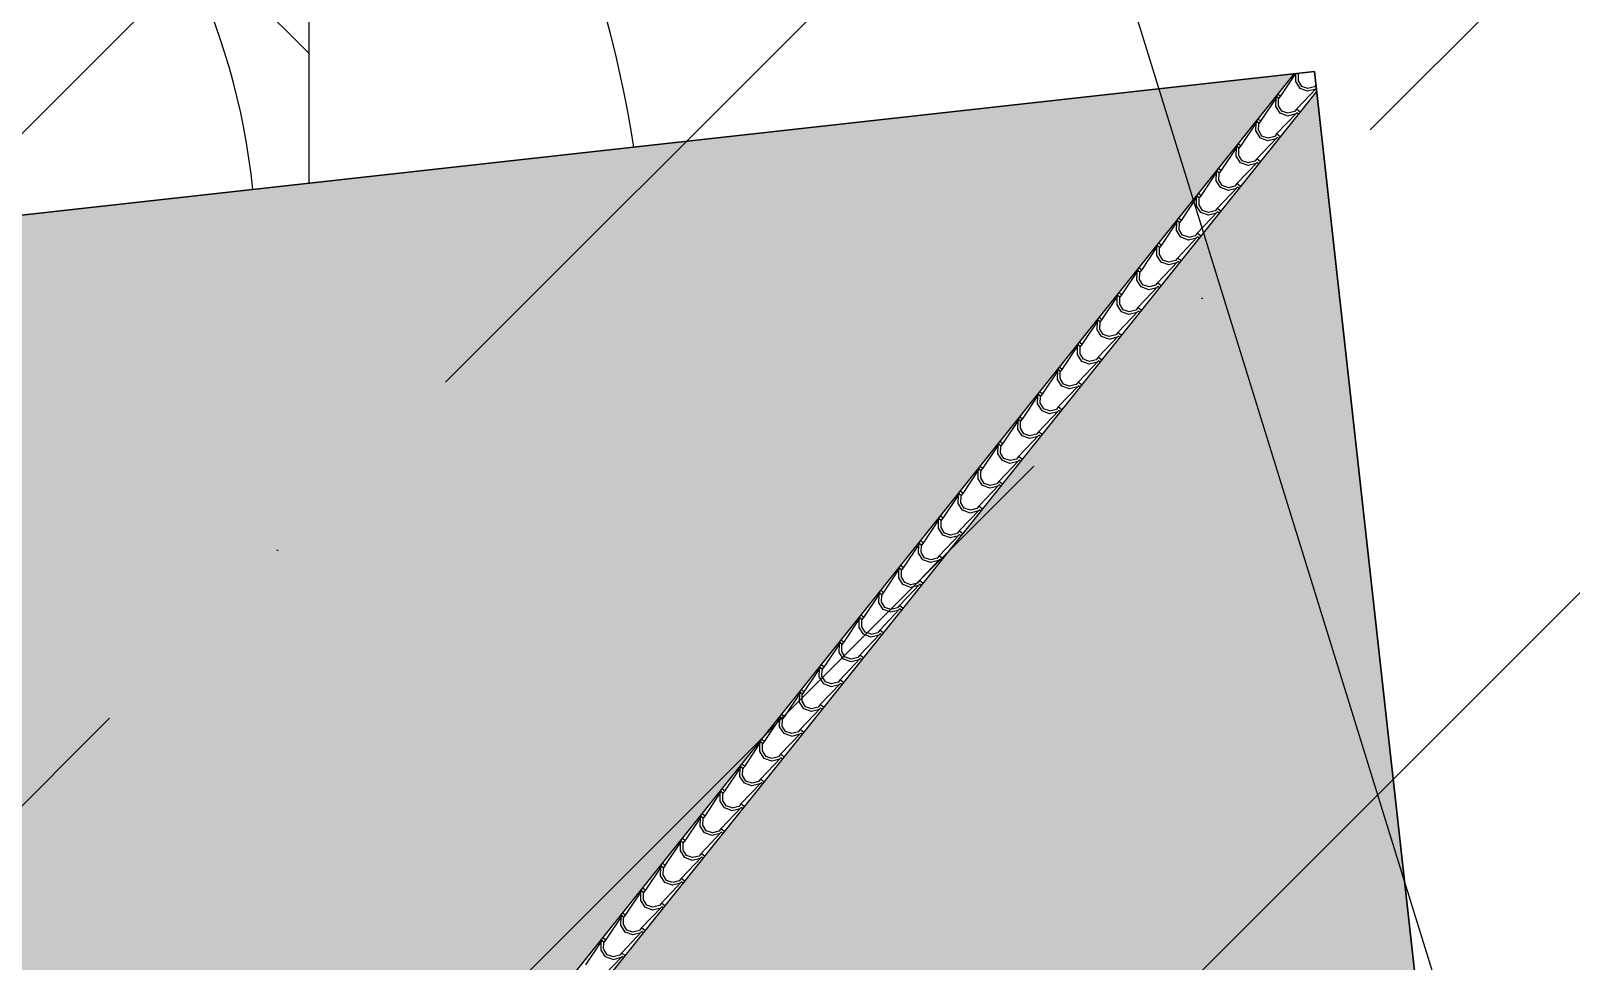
# Model space of a CAD drawing. Header units: millimetres. Extents: x 648844 to 649530, y 1246379 to 1246752.
# Drawn here: x 649303.85 to 649311.95, y 1246505.4 to 1246510.29 of the extents above; entities that cross this region are included whole.
import ezdxf

# ---------------------------------------------------------------- set-up
doc = ezdxf.new("R2010")
doc.units = ezdxf.units.MM
doc.header["$LTSCALE"] = 20
doc.header["$MEASUREMENT"] = 0
doc.linetypes.add('HIDDEN', pattern=[0.375, 0.25, -0.125])
doc.layers.get('0').update_dxf_attribs({"linetype": 'CONTINUOUS'})
for name, color, linetype in [('acera', 8, 'CONTINUOUS'), ('quebrada', 5, 'CONTINUOUS'), ('TECHO', 30, 'CONTINUOUS')]:
    doc.layers.add(name, color=color, linetype=linetype)

# ---------------------------------------------------------------- blocks, each defined once
blk = doc.blocks.new('TEJA45')
at = {"layer": 'TECHO'}
for p, q in [((-4.1333, -0.1266), (-4.2514, -0.0273)), ((-4.3271, -0.103), (-4.2279, -0.2211)), ((-4.2207, -0.1337), (-4.2396, -0.1715)), ((-4.2111, -0.1433), (-4.2253, -0.174)), ((-4.1829, -0.1148), (-4.2207, -0.1337)), ((-4.1804, -0.1291), (-4.2111, -0.1433)), ((-4.1393, -0.1205), (-4.183, -0.1146)), ((-4.145, -0.1337), (-4.1804, -0.129)), ((-4.1333, -0.1455), (-4.1451, -0.1337)), ((-4.1253, -0.1186), (-4.1333, -0.1266)), ((-4.1159, -0.1281), (-4.1333, -0.1455)), ((-4.0151, -0.2447), (-4.1333, -0.1455)), ((-4.2398, -0.1713), (-4.2339, -0.2151)), ((-4.2278, -0.2211), (-4.2314, -0.2247)), ((-4.2278, -0.2211), (-4.2184, -0.2117)), ((-4.2254, -0.1741), (-4.2207, -0.2095)), ((-4.2184, -0.2306), (-4.2219, -0.2341)), ((-4.2207, -0.2093), (-4.2089, -0.2211)), ((-4.2089, -0.2211), (-4.2184, -0.2306)), ((-4.209, -0.2211), (-4.1097, -0.3393)), ((-4.0648, -0.2329), (-4.1026, -0.2518)), ((-4.0211, -0.2387), (-4.0649, -0.2328)), ((-4.0072, -0.2368), (-4.0151, -0.2448)), ((-4.1217, -0.2895), (-4.1157, -0.3332)), ((-4.1026, -0.2518), (-4.1215, -0.2896)), ((-4.1073, -0.2922), (-4.1026, -0.3277)), ((-4.0929, -0.2615), (-4.1071, -0.2922)), ((-4.0622, -0.2473), (-4.093, -0.2615)), ((-4.0268, -0.2519), (-4.0623, -0.2471)), ((-4.0151, -0.2637), (-4.0269, -0.2518)), ((-3.9977, -0.2462), (-4.0151, -0.2637)), ((-3.897, -0.3629), (-4.0151, -0.2637)), ((-4.1097, -0.3393), (-4.1132, -0.3428)), ((-4.1097, -0.3393), (-4.1002, -0.3298)), ((-4.1002, -0.3487), (-4.1038, -0.3523)), ((-4.1026, -0.3275), (-4.0907, -0.3393)), ((-4.0907, -0.3393), (-4.1002, -0.3487)), ((-4.0908, -0.3393), (-3.9915, -0.4574)), ((-3.9844, -0.37), (-4.0033, -0.4078)), ((-3.9748, -0.3796), (-3.9889, -0.4104)), ((-3.9466, -0.3511), (-3.9844, -0.37)), ((-3.9441, -0.3654), (-3.9748, -0.3796)), ((-3.903, -0.3569), (-3.9467, -0.351)), ((-3.9086, -0.37), (-3.9441, -0.3653)), ((-3.897, -0.3818), (-3.9088, -0.37)), ((-3.889, -0.3549), (-3.897, -0.3629)), ((-3.8795, -0.3644), (-3.897, -0.3818)), ((-3.7788, -0.4811), (-3.897, -0.3818)), ((-4.0035, -0.4077), (-3.9976, -0.4514)), ((-3.9915, -0.4574), (-3.9951, -0.461)), ((-3.9915, -0.4574), (-3.982, -0.448)), ((-3.9891, -0.4104), (-3.9844, -0.4458)), ((-3.982, -0.4669), (-3.9856, -0.4705)), ((-3.9844, -0.4456), (-3.9726, -0.4574)), ((-3.9726, -0.4574), (-3.982, -0.4669)), ((-3.9726, -0.4574), (-3.8734, -0.5756)), ((-3.8285, -0.4693), (-3.8663, -0.4882)), ((-3.8259, -0.4836), (-3.8566, -0.4978)), ((-3.7848, -0.475), (-3.8285, -0.4691)), ((-3.7905, -0.4882), (-3.8259, -0.4834)), ((-3.7708, -0.4731), (-3.7788, -0.4811)), ((-3.7614, -0.4825), (-3.7788, -0.5)), ((-3.8853, -0.5258), (-3.8794, -0.5695)), ((-3.8662, -0.4881), (-3.8852, -0.5259)), ((-3.8733, -0.5756), (-3.8639, -0.5661)), ((-3.871, -0.5285), (-3.8662, -0.564)), ((-3.8566, -0.4978), (-3.8708, -0.5285)), ((-3.8662, -0.5638), (-3.8544, -0.5756)), ((-3.7788, -0.5), (-3.7906, -0.4882)), ((-3.6606, -0.5992), (-3.7788, -0.5)), ((-3.8733, -0.5756), (-3.8769, -0.5792)), ((-3.8639, -0.585), (-3.8675, -0.5886)), ((-3.8544, -0.5756), (-3.8639, -0.585)), ((-3.8545, -0.5756), (-3.7552, -0.6938)), ((-3.7672, -0.644), (-3.7613, -0.6877)), ((-3.7481, -0.6063), (-3.767, -0.6441)), ((-3.7528, -0.6467), (-3.7481, -0.6821)), ((-3.7385, -0.6159), (-3.7526, -0.6467)), ((-3.7103, -0.5874), (-3.7481, -0.6063)), ((-3.7078, -0.6018), (-3.7385, -0.6159)), ((-3.6667, -0.5932), (-3.7104, -0.5873)), ((-3.6723, -0.6063), (-3.7078, -0.6016)), ((-3.6607, -0.6181), (-3.6725, -0.6063)), ((-3.6527, -0.5913), (-3.6607, -0.5992)), ((-3.6432, -0.6007), (-3.6607, -0.6181)), ((-3.5425, -0.7174), (-3.6606, -0.6181)), ((-3.7552, -0.6938), (-3.7587, -0.6973)), ((-3.7552, -0.6938), (-3.7457, -0.6843)), ((-3.7457, -0.7032), (-3.7493, -0.7068)), ((-3.7481, -0.6819), (-3.7363, -0.6938)), ((-3.7363, -0.6938), (-3.7457, -0.7032)), ((-3.7363, -0.6938), (-3.6371, -0.8119)), ((-3.6299, -0.7244), (-3.6488, -0.7623)), ((-3.5921, -0.7056), (-3.63, -0.7245)), ((-3.5896, -0.7199), (-3.6203, -0.7341)), ((-3.5485, -0.7113), (-3.5922, -0.7054)), ((-3.5542, -0.7245), (-3.5896, -0.7198)), ((-3.5425, -0.7363), (-3.5543, -0.7245)), ((-3.5345, -0.7094), (-3.5425, -0.7174)), ((-3.5251, -0.7189), (-3.5425, -0.7363)), ((-3.649, -0.7621), (-3.6431, -0.8059)), ((-3.637, -0.8119), (-3.6276, -0.8025)), ((-3.6346, -0.7648), (-3.6299, -0.8003)), ((-3.6203, -0.7341), (-3.6345, -0.7648)), ((-3.6299, -0.8001), (-3.6181, -0.8119)), ((-3.4243, -0.8355), (-3.5425, -0.7363)), ((-3.637, -0.8119), (-3.6406, -0.8155)), ((-3.6276, -0.8214), (-3.6311, -0.8249)), ((-3.6181, -0.8119), (-3.6276, -0.8214)), ((-3.6182, -0.8119), (-3.5189, -0.9301)), ((-3.5309, -0.8803), (-3.525, -0.924)), ((-3.5118, -0.8426), (-3.5307, -0.8804)), ((-3.5165, -0.883), (-3.5118, -0.9184)), ((-3.5021, -0.8523), (-3.5163, -0.883)), ((-3.474, -0.8237), (-3.5118, -0.8426)), ((-3.4714, -0.8381), (-3.5022, -0.8522)), ((-3.4304, -0.8295), (-3.4741, -0.8236)), ((-3.436, -0.8426), (-3.4715, -0.8379)), ((-3.4243, -0.8544), (-3.4362, -0.8426)), ((-3.4164, -0.8276), (-3.4243, -0.8355)), ((-3.4069, -0.837), (-3.4243, -0.8544)), ((-3.3062, -0.9537), (-3.4243, -0.8544)), ((-3.5189, -0.9301), (-3.5224, -0.9336)), ((-3.5189, -0.9301), (-3.5094, -0.9206)), ((-3.5094, -0.9395), (-3.513, -0.9431)), ((-3.5118, -0.9183), (-3.5, -0.9301)), ((-3.5, -0.9301), (-3.5094, -0.9395)), ((-3.5, -0.9301), (-3.4008, -1.0482)), ((-3.3936, -0.9608), (-3.4125, -0.9986)), ((-3.384, -0.9704), (-3.3982, -1.0011)), ((-3.3558, -0.9419), (-3.3936, -0.9608)), ((-3.3533, -0.9562), (-3.384, -0.9704)), ((-3.3122, -0.9477), (-3.3559, -0.9418)), ((-3.3179, -0.9608), (-3.3533, -0.9561)), ((-3.3062, -0.9726), (-3.318, -0.9608)), ((-3.2982, -0.9457), (-3.3062, -0.9537)), ((-3.2888, -0.9552), (-3.3062, -0.9726)), ((-3.4127, -0.9984), (-3.4068, -1.0422)), ((-3.4007, -1.0482), (-3.4043, -1.0518)), ((-3.4007, -1.0482), (-3.3913, -1.0388)), ((-3.3983, -1.0012), (-3.3936, -1.0366)), ((-3.3936, -1.0364), (-3.3818, -1.0482)), ((-3.3818, -1.0482), (-3.3913, -1.0577)), ((-3.3818, -1.0482), (-3.2826, -1.1664)), ((-3.188, -1.0718), (-3.3062, -0.9726)), ((-3.3913, -1.0577), (-3.3948, -1.0612)), ((-3.2945, -1.1166), (-3.2886, -1.1603)), ((-3.2755, -1.0789), (-3.2944, -1.1167)), ((-3.2802, -1.1193), (-3.2754, -1.1548)), ((-3.2658, -1.0886), (-3.28, -1.1193)), ((-3.2377, -1.06), (-3.2755, -1.0789)), ((-3.2351, -1.0744), (-3.2659, -1.0886)), ((-3.194, -1.0658), (-3.2378, -1.0599)), ((-3.1997, -1.079), (-3.2352, -1.0742)), ((-3.188, -1.0908), (-3.1998, -1.0789)), ((-3.1801, -1.0639), (-3.188, -1.0719)), ((-3.1706, -1.0733), (-3.188, -1.0908)), ((-3.0699, -1.19), (-3.188, -1.0908)), ((-3.2826, -1.1664), (-3.2861, -1.1699)), ((-3.2826, -1.1664), (-3.2731, -1.1569)), ((-3.2731, -1.1758), (-3.2767, -1.1794)), ((-3.2755, -1.1546), (-3.2636, -1.1664)), ((-3.2636, -1.1664), (-3.2731, -1.1758)), ((-3.2637, -1.1664), (-3.1644, -1.2845)), ((-3.1573, -1.1971), (-3.1762, -1.2349)), ((-3.1477, -1.2067), (-3.1618, -1.2374)), ((-3.1195, -1.1782), (-3.1573, -1.1971)), ((-3.117, -1.1925), (-3.1477, -1.2067)), ((-3.0759, -1.184), (-3.1196, -1.1781)), ((-3.0816, -1.1971), (-3.117, -1.1924)), ((-3.0699, -1.2089), (-3.0817, -1.1971)), ((-3.0619, -1.182), (-3.0699, -1.19)), ((-3.0524, -1.1915), (-3.0699, -1.2089)), ((-2.9517, -1.3082), (-3.0699, -1.2089)), ((-3.1764, -1.2348), (-3.1705, -1.2785)), ((-3.1644, -1.2845), (-3.168, -1.2881)), ((-3.1644, -1.2845), (-3.1549, -1.2751)), ((-3.162, -1.2375), (-3.1573, -1.2729)), ((-3.1549, -1.294), (-3.1585, -1.2976)), ((-3.1573, -1.2727), (-3.1455, -1.2845)), ((-3.1455, -1.2845), (-3.1549, -1.294)), ((-3.1455, -1.2845), (-3.0463, -1.4027)), ((-3.0582, -1.3529), (-3.0523, -1.3966)), ((-3.0391, -1.3152), (-3.0581, -1.353)), ((-3.0439, -1.3556), (-3.0391, -1.3911)), ((-3.0295, -1.3249), (-3.0437, -1.3556)), ((-3.0014, -1.2964), (-3.0392, -1.3153)), ((-2.9988, -1.3107), (-3.0295, -1.3249)), ((-2.9577, -1.3021), (-3.0014, -1.2962)), ((-2.9634, -1.3153), (-2.9988, -1.3105)), ((-2.9517, -1.3271), (-2.9635, -1.3153)), ((-2.9437, -1.3002), (-2.9517, -1.3082)), ((-2.9343, -1.3097), (-2.9517, -1.3271)), ((-2.8335, -1.4263), (-2.9517, -1.3271)), ((-3.0462, -1.4027), (-3.0498, -1.4063)), ((-3.0462, -1.4027), (-3.0368, -1.3932)), ((-3.0368, -1.4121), (-3.0403, -1.4157)), ((-3.0391, -1.3909), (-3.0273, -1.4027)), ((-3.0273, -1.4027), (-3.0368, -1.4121)), ((-3.0274, -1.4027), (-2.9281, -1.5209)), ((-2.921, -1.4334), (-2.9399, -1.4712)), ((-2.9114, -1.443), (-2.9255, -1.4738)), ((-2.8832, -1.4145), (-2.921, -1.4334)), ((-2.8807, -1.4288), (-2.9114, -1.443)), ((-2.8396, -1.4203), (-2.8833, -1.4144)), ((-2.8452, -1.4334), (-2.8807, -1.4287)), ((-2.8336, -1.4452), (-2.8454, -1.4334)), ((-2.8256, -1.4184), (-2.8336, -1.4263)), ((-2.8161, -1.4278), (-2.8336, -1.4452)), ((-2.7154, -1.5445), (-2.8335, -1.4452)), ((-2.9401, -1.4711), (-2.9342, -1.5148)), ((-2.9281, -1.5209), (-2.9316, -1.5244)), ((-2.9281, -1.5209), (-2.9186, -1.5114)), ((-2.9257, -1.4738), (-2.921, -1.5092)), ((-2.9186, -1.5303), (-2.9222, -1.5339)), ((-2.921, -1.509), (-2.9092, -1.5209)), ((-2.9092, -1.5209), (-2.9186, -1.5303)), ((-2.9092, -1.5209), (-2.81, -1.639)), ((-2.765, -1.5327), (-2.8029, -1.5516)), ((-2.7214, -1.5385), (-2.7651, -1.5325)), ((-2.7074, -1.5365), (-2.7154, -1.5445)), ((-2.8219, -1.5892), (-2.816, -1.633)), ((-2.8028, -1.5515), (-2.8217, -1.5894)), ((-2.8075, -1.5919), (-2.8028, -1.6274)), ((-2.7932, -1.5612), (-2.8074, -1.5919)), ((-2.7625, -1.547), (-2.7932, -1.5612)), ((-2.7271, -1.5516), (-2.7625, -1.5469)), ((-2.7154, -1.5634), (-2.7272, -1.5516)), ((-2.698, -1.546), (-2.7154, -1.5634)), ((-2.5972, -1.6626), (-2.7154, -1.5634)), ((-2.8099, -1.639), (-2.8135, -1.6426)), ((-2.8099, -1.639), (-2.8005, -1.6296)), ((-2.8005, -1.6485), (-2.804, -1.652)), ((-2.8028, -1.6272), (-2.791, -1.639)), ((-2.791, -1.639), (-2.8005, -1.6485)), ((-2.7911, -1.639), (-2.6918, -1.7572)), ((-2.6847, -1.6697), (-2.7036, -1.7075)), ((-2.675, -1.6794), (-2.6892, -1.7101)), ((-2.6469, -1.6508), (-2.6847, -1.6697)), ((-2.6444, -1.6652), (-2.6751, -1.6793)), ((-2.6032, -1.6566), (-2.647, -1.6507)), ((-2.6089, -1.6697), (-2.6444, -1.665)), ((-2.5972, -1.6815), (-2.6091, -1.6697)), ((-2.5893, -1.6547), (-2.5972, -1.6626)), ((-2.5798, -1.6641), (-2.5972, -1.6815)), ((-2.4791, -1.7808), (-2.5972, -1.6815)), ((-2.7038, -1.7074), (-2.6978, -1.7511)), ((-2.6918, -1.7572), (-2.6953, -1.7607)), ((-2.6918, -1.7572), (-2.6823, -1.7477)), ((-2.6894, -1.7101), (-2.6847, -1.7455)), ((-2.6823, -1.7666), (-2.6859, -1.7702)), ((-2.6847, -1.7454), (-2.6729, -1.7572)), ((-2.6729, -1.7572), (-2.6823, -1.7666)), ((-2.6729, -1.7572), (-2.5737, -1.8753)), ((-2.5287, -1.769), (-2.5665, -1.7879)), ((-2.4851, -1.7748), (-2.5288, -1.7689)), ((-2.4711, -1.7728), (-2.4791, -1.7808)), ((-2.5856, -1.8256), (-2.5797, -1.8693)), ((-2.5665, -1.7879), (-2.5854, -1.8257)), ((-2.5712, -1.8282), (-2.5665, -1.8637)), ((-2.5569, -1.7975), (-2.5711, -1.8282)), ((-2.5262, -1.7833), (-2.5569, -1.7975)), ((-2.4908, -1.7879), (-2.5262, -1.7832)), ((-2.4791, -1.7997), (-2.4909, -1.7879)), ((-2.4617, -1.7823), (-2.4791, -1.7997)), ((-2.3609, -1.899), (-2.4791, -1.7997)), ((-2.5736, -1.8753), (-2.5772, -1.8789)), ((-2.5736, -1.8753), (-2.5642, -1.8659)), ((-2.5642, -1.8848), (-2.5677, -1.8883)), ((-2.5665, -1.8635), (-2.5547, -1.8753)), ((-2.5547, -1.8753), (-2.5642, -1.8848)), ((-2.5547, -1.8753), (-2.4555, -1.9935)), ((-2.4674, -1.9437), (-2.4615, -1.9874)), ((-2.4484, -1.906), (-2.4673, -1.9438)), ((-2.4387, -1.9157), (-2.4529, -1.9464)), ((-2.4106, -1.8871), (-2.4484, -1.9061)), ((-2.408, -1.9015), (-2.4388, -1.9157)), ((-2.3669, -1.8929), (-2.4106, -1.887)), ((-2.3726, -1.9061), (-2.4081, -1.9013)), ((-2.3609, -1.9179), (-2.3727, -1.906)), ((-2.3529, -1.891), (-2.3609, -1.899)), ((-2.3435, -1.9004), (-2.3609, -1.9179)), ((-2.2428, -2.0171), (-2.3609, -1.9179)), ((-2.4554, -1.9935), (-2.459, -1.9971)), ((-2.4554, -1.9935), (-2.446, -1.984)), ((-2.4531, -1.9464), (-2.4483, -1.9819)), ((-2.446, -2.0029), (-2.4496, -2.0065)), ((-2.4484, -1.9817), (-2.4365, -1.9935)), ((-2.4365, -1.9935), (-2.446, -2.0029)), ((-2.4366, -1.9935), (-2.3373, -2.1117)), ((-2.3302, -2.0242), (-2.3491, -2.062)), ((-2.2924, -2.0053), (-2.3302, -2.0242)), ((-2.2899, -2.0196), (-2.3206, -2.0338)), ((-2.2488, -2.0111), (-2.2925, -2.0052)), ((-2.2545, -2.0242), (-2.2899, -2.0195)), ((-2.2428, -2.036), (-2.2546, -2.0242)), ((-2.2348, -2.0091), (-2.2428, -2.0171)), ((-2.2253, -2.0186), (-2.2428, -2.036)), ((-2.3493, -2.0619), (-2.3434, -2.1056)), ((-2.3373, -2.1116), (-2.3278, -2.1022)), ((-2.3349, -2.0646), (-2.3302, -2.1)), ((-2.3206, -2.0338), (-2.3348, -2.0645)), ((-2.3302, -2.0998), (-2.3184, -2.1116)), ((-2.1246, -2.1353), (-2.2428, -2.036)), ((-2.3373, -2.1116), (-2.3409, -2.1152)), ((-2.3278, -2.1211), (-2.3314, -2.1247)), ((-2.3184, -2.1116), (-2.3278, -2.1211)), ((-2.3184, -2.1117), (-2.2192, -2.2298)), ((-2.2311, -2.18), (-2.2252, -2.2238)), ((-2.212, -2.1423), (-2.2309, -2.1801)), ((-2.2168, -2.1827), (-2.212, -2.2182)), ((-2.2024, -2.152), (-2.2166, -2.1827)), ((-2.1743, -2.1235), (-2.2121, -2.1424)), ((-2.1717, -2.1378), (-2.2024, -2.152)), ((-2.1306, -2.1292), (-2.1743, -2.1233)), ((-2.1363, -2.1424), (-2.1717, -2.1377)), ((-2.1246, -2.1542), (-2.1364, -2.1424)), ((-2.1166, -2.1273), (-2.1246, -2.1353)), ((-2.1072, -2.1368), (-2.1246, -2.1542)), ((-2.0064, -2.2534), (-2.1246, -2.1542)), ((-2.2191, -2.2298), (-2.2227, -2.2334)), ((-2.2191, -2.2298), (-2.2097, -2.2203)), ((-2.2097, -2.2393), (-2.2132, -2.2428)), ((-2.212, -2.218), (-2.2002, -2.2298)), ((-2.2002, -2.2298), (-2.2097, -2.2393)), ((-2.2003, -2.2298), (-2.101, -2.348)), ((-2.0939, -2.2605), (-2.1128, -2.2983)), ((-2.0561, -2.2416), (-2.0939, -2.2605)), ((-2.0536, -2.2559), (-2.0843, -2.2701)), ((-2.0124, -2.2474), (-2.0562, -2.2415)), ((-2.0181, -2.2605), (-2.0536, -2.2558)), ((-2.0064, -2.2723), (-2.0183, -2.2605)), ((-1.9985, -2.2455), (-2.0064, -2.2534)), ((-1.989, -2.2549), (-2.0064, -2.2723)), ((-2.113, -2.2982), (-2.1071, -2.3419)), ((-2.101, -2.348), (-2.1045, -2.3515)), ((-2.101, -2.348), (-2.0915, -2.3385)), ((-2.0986, -2.3009), (-2.0939, -2.3363)), ((-2.0843, -2.2701), (-2.0984, -2.3009)), ((-2.0939, -2.3361), (-2.0821, -2.348)), ((-2.0821, -2.348), (-2.0915, -2.3574)), ((-2.0821, -2.348), (-1.9829, -2.4661)), ((-1.8883, -2.3716), (-2.0064, -2.2723)), ((-2.0915, -2.3574), (-2.0951, -2.361)), ((-1.9948, -2.4163), (-1.9889, -2.4601)), ((-1.9757, -2.3786), (-1.9946, -2.4165)), ((-1.9804, -2.419), (-1.9757, -2.4545)), ((-1.9661, -2.3883), (-1.9803, -2.419)), ((-1.9379, -2.3598), (-1.9758, -2.3787)), ((-1.9354, -2.3741), (-1.9661, -2.3883)), ((-1.8943, -2.3656), (-1.938, -2.3597)), ((-1.9, -2.3787), (-1.9354, -2.374)), ((-1.8883, -2.3905), (-1.9001, -2.3787)), ((-1.8803, -2.3636), (-1.8883, -2.3716)), ((-1.8709, -2.3731), (-1.8883, -2.3905)), ((-1.7701, -2.4897), (-1.8883, -2.3905)), ((-1.9828, -2.4661), (-1.9864, -2.4697)), ((-1.9828, -2.4661), (-1.9734, -2.4567)), ((-1.9734, -2.4756), (-1.9769, -2.4791)), ((-1.9757, -2.4543), (-1.9639, -2.4661)), ((-1.9639, -2.4661), (-1.9734, -2.4756)), ((-1.964, -2.4661), (-1.8647, -2.5843)), ((-1.8576, -2.4968), (-1.8765, -2.5346)), ((-1.8479, -2.5064), (-1.8621, -2.5372)), ((-1.8198, -2.4779), (-1.8576, -2.4968)), ((-1.8173, -2.4923), (-1.848, -2.5064)), ((-1.7761, -2.4837), (-1.8199, -2.4778)), ((-1.7818, -2.4969), (-1.8173, -2.4921)), ((-1.7701, -2.5087), (-1.7819, -2.4968)), ((-1.7622, -2.4818), (-1.7701, -2.4897)), ((-1.7527, -2.4912), (-1.7701, -2.5087)), ((-1.652, -2.6079), (-1.7701, -2.5086)), ((-1.8766, -2.5345), (-1.8707, -2.5782)), ((-1.8647, -2.5843), (-1.8682, -2.5878)), ((-1.8647, -2.5843), (-1.8552, -2.5748)), ((-1.8623, -2.5372), (-1.8576, -2.5726)), ((-1.8576, -2.5725), (-1.8458, -2.5843)), ((-1.8458, -2.5843), (-1.8552, -2.5937)), ((-1.8458, -2.5843), (-1.7465, -2.7024)), ((-1.8552, -2.5937), (-1.8588, -2.5973)), ((-1.7585, -2.6527), (-1.7526, -2.6964)), ((-1.7394, -2.615), (-1.7583, -2.6528)), ((-1.7441, -2.6553), (-1.7394, -2.6908)), ((-1.7298, -2.6246), (-1.744, -2.6553)), ((-1.7016, -2.5961), (-1.7394, -2.615)), ((-1.6991, -2.6104), (-1.7298, -2.6246)), ((-1.658, -2.6019), (-1.7017, -2.596)), ((-1.6637, -2.615), (-1.6991, -2.6103)), ((-1.652, -2.6268), (-1.6638, -2.615)), ((-1.644, -2.5999), (-1.652, -2.6079)), ((-1.6346, -2.6094), (-1.652, -2.6268)), ((-1.5338, -2.7261), (-1.652, -2.6268)), ((-1.7465, -2.7024), (-1.7501, -2.706)), ((-1.7465, -2.7024), (-1.737, -2.693)), ((-1.737, -2.7119), (-1.7406, -2.7154)), ((-1.7394, -2.6906), (-1.7276, -2.7024)), ((-1.7276, -2.7024), (-1.737, -2.7119)), ((-1.7276, -2.7024), (-1.6284, -2.8206)), ((-1.6213, -2.7331), (-1.6402, -2.7709)), ((-1.6116, -2.7428), (-1.6258, -2.7735)), ((-1.5835, -2.7142), (-1.6213, -2.7332)), ((-1.5809, -2.7286), (-1.6117, -2.7427)), ((-1.5398, -2.72), (-1.5835, -2.7141)), ((-1.5455, -2.7332), (-1.581, -2.7284)), ((-1.5338, -2.745), (-1.5456, -2.7332)), ((-1.5258, -2.7181), (-1.5338, -2.7261)), ((-1.5164, -2.7275), (-1.5338, -2.745)), ((-1.4157, -2.8442), (-1.5338, -2.745)), ((-1.6403, -2.7708), (-1.6344, -2.8145)), ((-1.6283, -2.8206), (-1.6319, -2.8242)), ((-1.6283, -2.8206), (-1.6189, -2.8111)), ((-1.626, -2.7735), (-1.6212, -2.8089)), ((-1.6189, -2.83), (-1.6225, -2.8336)), ((-1.6213, -2.8088), (-1.6094, -2.8206)), ((-1.6094, -2.8206), (-1.6189, -2.83)), ((-1.6095, -2.8206), (-1.5102, -2.9388)), ((-1.4653, -2.8324), (-1.5031, -2.8513)), ((-1.4217, -2.8382), (-1.4654, -2.8323)), ((-1.5222, -2.889), (-1.5163, -2.9327)), ((-1.5031, -2.8513), (-1.522, -2.8891)), ((-1.5078, -2.8917), (-1.5031, -2.9271)), ((-1.4935, -2.8609), (-1.5077, -2.8916)), ((-1.4628, -2.8467), (-1.4935, -2.8609)), ((-1.4274, -2.8513), (-1.4628, -2.8466)), ((-1.4157, -2.8631), (-1.4275, -2.8513)), ((-1.4077, -2.8362), (-1.4157, -2.8442)), ((-1.3982, -2.8457), (-1.4157, -2.8631)), ((-1.2975, -2.9624), (-1.4157, -2.8631)), ((-1.5102, -2.9387), (-1.5138, -2.9423)), ((-1.5102, -2.9387), (-1.5007, -2.9293)), ((-1.5007, -2.9482), (-1.5043, -2.9518)), ((-1.5031, -2.9269), (-1.4913, -2.9387)), ((-1.4913, -2.9387), (-1.5007, -2.9482)), ((-1.4913, -2.9388), (-1.3921, -3.0569)), ((-1.3849, -2.9694), (-1.4038, -3.0072)), ((-1.3753, -2.9791), (-1.3895, -3.0098)), ((-1.3472, -2.9506), (-1.385, -2.9695)), ((-1.3446, -2.9649), (-1.3754, -2.9791)), ((-1.3035, -2.9564), (-1.3472, -2.9504)), ((-1.3092, -2.9695), (-1.3447, -2.9648)), ((-1.2975, -2.9813), (-1.3093, -2.9695)), ((-1.2895, -2.9544), (-1.2975, -2.9624)), ((-1.2801, -2.9639), (-1.2975, -2.9813)), ((-1.1793, -3.0805), (-1.2975, -2.9813)), ((-1.404, -3.0071), (-1.3981, -3.0509)), ((-1.392, -3.0569), (-1.3956, -3.0605)), ((-1.392, -3.0569), (-1.3826, -3.0474)), ((-1.3897, -3.0098), (-1.3849, -3.0453)), ((-1.3826, -3.0664), (-1.3861, -3.0699)), ((-1.3849, -3.0451), (-1.3731, -3.0569)), ((-1.3731, -3.0569), (-1.3826, -3.0664)), ((-1.3732, -3.0569), (-1.2739, -3.1751)), ((-1.229, -3.0687), (-1.2668, -3.0876)), ((-1.1853, -3.0745), (-1.2291, -3.0686)), ((-1.1714, -3.0726), (-1.1793, -3.0805)), ((-1.2858, -3.1253), (-1.2799, -3.169)), ((-1.2668, -3.0876), (-1.2857, -3.1254)), ((-1.2715, -3.128), (-1.2668, -3.1634)), ((-1.2572, -3.0972), (-1.2713, -3.128)), ((-1.2265, -3.083), (-1.2572, -3.0972)), ((-1.191, -3.0876), (-1.2265, -3.0829)), ((-1.1793, -3.0994), (-1.1912, -3.0876)), ((-1.1619, -3.082), (-1.1793, -3.0994)), ((-1.0612, -3.1987), (-1.1793, -3.0994)), ((-1.2739, -3.1751), (-1.2774, -3.1786)), ((-1.2739, -3.1751), (-1.2644, -3.1656)), ((-1.2644, -3.1845), (-1.268, -3.1881)), ((-1.2668, -3.1632), (-1.255, -3.1751)), ((-1.255, -3.1751), (-1.2644, -3.1845)), ((-1.255, -3.1751), (-1.1558, -3.2932)), ((-1.1486, -3.2058), (-1.1675, -3.2436)), ((-1.139, -3.2154), (-1.1532, -3.2461)), ((-1.1108, -3.1869), (-1.1486, -3.2058)), ((-1.1083, -3.2012), (-1.139, -3.2154)), ((-1.0672, -3.1927), (-1.1109, -3.1868)), ((-1.0729, -3.2058), (-1.1083, -3.2011)), ((-1.0612, -3.2176), (-1.073, -3.2058)), ((-1.0532, -3.1907), (-1.0612, -3.1987)), ((-1.0438, -3.2002), (-1.0612, -3.2176)), ((-0.943, -3.3168), (-1.0612, -3.2176)), ((-1.1677, -3.2435), (-1.1618, -3.2872)), ((-1.1557, -3.2932), (-1.1593, -3.2968)), ((-1.1557, -3.2932), (-1.1463, -3.2838)), ((-1.1533, -3.2461), (-1.1486, -3.2816)), ((-1.1463, -3.3027), (-1.1498, -3.3062)), ((-1.1486, -3.2814), (-1.1368, -3.2932)), ((-1.1368, -3.2932), (-1.1463, -3.3027)), ((-1.1369, -3.2932), (-1.0376, -3.4114)), ((-0.9927, -3.305), (-1.0305, -3.3239)), ((-0.9902, -3.3193), (-1.0209, -3.3335)), ((-0.949, -3.3108), (-0.9927, -3.3049)), ((-0.9547, -3.324), (-0.9902, -3.3192)), ((-0.9351, -3.3089), (-0.943, -3.3168)), ((-0.9256, -3.3183), (-0.943, -3.3358)), ((-1.0495, -3.3616), (-1.0436, -3.4053)), ((-1.0305, -3.3239), (-1.0494, -3.3617)), ((-1.0376, -3.4114), (-1.0281, -3.4019)), ((-1.0352, -3.3643), (-1.0305, -3.3997)), ((-1.0209, -3.3335), (-1.035, -3.3643)), ((-1.0305, -3.3996), (-1.0187, -3.4114)), ((-0.943, -3.3358), (-0.9548, -3.3239)), ((-0.8249, -3.435), (-0.943, -3.3358)), ((-1.0376, -3.4114), (-1.0411, -3.4149)), ((-1.0281, -3.4208), (-1.0317, -3.4244)), ((-1.0187, -3.4114), (-1.0281, -3.4208)), ((-1.0187, -3.4114), (-0.9194, -3.5295)), ((-0.9314, -3.4798), (-0.9255, -3.5235)), ((-0.9123, -3.4421), (-0.9312, -3.4799)), ((-0.917, -3.4824), (-0.9123, -3.5179)), ((-0.9027, -3.4517), (-0.9169, -3.4824)), ((-0.8745, -3.4232), (-0.9123, -3.4421)), ((-0.872, -3.4375), (-0.9027, -3.4517)), ((-0.8309, -3.429), (-0.8746, -3.4231)), ((-0.8366, -3.4421), (-0.872, -3.4374)), ((-0.8249, -3.4539), (-0.8367, -3.4421)), ((-0.8169, -3.427), (-0.8249, -3.435)), ((-0.8074, -3.4365), (-0.8249, -3.4539)), ((-0.7067, -3.5532), (-0.8249, -3.4539)), ((-0.9194, -3.5295), (-0.923, -3.5331)), ((-0.9194, -3.5295), (-0.9099, -3.5201)), ((-0.9099, -3.539), (-0.9135, -3.5426)), ((-0.9123, -3.5177), (-0.9005, -3.5295)), ((-0.9005, -3.5295), (-0.9099, -3.539)), ((-0.9005, -3.5295), (-0.8013, -3.6477)), ((-0.7942, -3.5602), (-0.8131, -3.598)), ((-0.7564, -3.5414), (-0.7942, -3.5603)), ((-0.7538, -3.5557), (-0.7846, -3.5698)), ((-0.7127, -3.5471), (-0.7564, -3.5412)), ((-0.7184, -3.5603), (-0.7539, -3.5555)), ((-0.7067, -3.5721), (-0.7185, -3.5603)), ((-0.6987, -3.5452), (-0.7067, -3.5532)), ((-0.6893, -3.5546), (-0.7067, -3.5721)), ((-0.8132, -3.5979), (-0.8073, -3.6417)), ((-0.8012, -3.6477), (-0.7918, -3.6382)), ((-0.7989, -3.6006), (-0.7941, -3.636)), ((-0.7845, -3.5699), (-0.7987, -3.6006)), ((-0.7942, -3.6359), (-0.7823, -3.6477)), ((-0.5885, -3.6713), (-0.7067, -3.5721)), ((-0.8012, -3.6477), (-0.8048, -3.6513)), ((-0.7918, -3.6571), (-0.7954, -3.6607)), ((-0.7823, -3.6477), (-0.7918, -3.6571)), ((-0.7824, -3.6477), (-0.6831, -3.7659)), ((-0.6951, -3.7161), (-0.6891, -3.7598)), ((-0.676, -3.6784), (-0.6949, -3.7162)), ((-0.6807, -3.7188), (-0.676, -3.7542)), ((-0.6664, -3.688), (-0.6806, -3.7187)), ((-0.6382, -3.6595), (-0.676, -3.6784)), ((-0.6357, -3.6738), (-0.6664, -3.688)), ((-0.5945, -3.6653), (-0.6383, -3.6594)), ((-0.6003, -3.6784), (-0.6357, -3.6737)), ((-0.5886, -3.6902), (-0.6004, -3.6784)), ((-0.5806, -3.6633), (-0.5886, -3.6713)), ((-0.5711, -3.6728), (-0.5886, -3.6902)), ((-0.4704, -3.7895), (-0.5885, -3.6902)), ((-0.6831, -3.7658), (-0.6867, -3.7694)), ((-0.6831, -3.7658), (-0.6736, -3.7564)), ((-0.6736, -3.7753), (-0.6772, -3.7789)), ((-0.676, -3.754), (-0.6642, -3.7658)), ((-0.6642, -3.7658), (-0.6736, -3.7753)), ((-0.6642, -3.7659), (-0.565, -3.884)), ((-0.5578, -3.7965), (-0.5767, -3.8344)), ((-0.5482, -3.8062), (-0.5624, -3.8369)), ((-0.52, -3.7777), (-0.5579, -3.7966)), ((-0.5175, -3.792), (-0.5483, -3.8062)), ((-0.4764, -3.7835), (-0.5201, -3.7776)), ((-0.4821, -3.7966), (-0.5176, -3.7919)), ((-0.4704, -3.8084), (-0.4822, -3.7966)), ((-0.4624, -3.7815), (-0.4704, -3.7895)), ((-0.453, -3.791), (-0.4704, -3.8084)), ((-0.5769, -3.8342), (-0.571, -3.878)), ((-0.5649, -3.884), (-0.5685, -3.8876)), ((-0.5649, -3.884), (-0.5555, -3.8746)), ((-0.5626, -3.8369), (-0.5578, -3.8724)), ((-0.5578, -3.8722), (-0.546, -3.884)), ((-0.546, -3.884), (-0.5555, -3.8935)), ((-0.5461, -3.884), (-0.4468, -4.0022)), ((-0.3522, -3.9076), (-0.4704, -3.8084)), ((-0.5555, -3.8935), (-0.559, -3.897)), ((-0.4587, -3.9524), (-0.4528, -3.9961)), ((-0.4397, -3.9147), (-0.4586, -3.9525)), ((-0.4444, -3.9551), (-0.4397, -3.9905)), ((-0.4301, -3.9243), (-0.4443, -3.955)), ((-0.4019, -3.8958), (-0.4397, -3.9147)), ((-0.3994, -3.9101), (-0.4301, -3.9243)), ((-0.3582, -3.9016), (-0.402, -3.8957)), ((-0.364, -3.9147), (-0.3994, -3.91)), ((-0.3522, -3.9265), (-0.3641, -3.9147)), ((-0.3443, -3.8997), (-0.3522, -3.9076)), ((-0.3348, -3.9091), (-0.3522, -3.9265)), ((-0.2341, -4.0258), (-0.3522, -3.9265)), ((-0.4468, -4.0022), (-0.4503, -4.0057)), ((-0.4468, -4.0022), (-0.4373, -3.9927)), ((-0.4373, -4.0116), (-0.4409, -4.0152)), ((-0.4397, -3.9903), (-0.4279, -4.0022)), ((-0.4279, -4.0022), (-0.4373, -4.0116)), ((-0.4279, -4.0022), (-0.3287, -4.1203)), ((-0.3215, -4.0329), (-0.3404, -4.0707)), ((-0.3119, -4.0425), (-0.3261, -4.0732)), ((-0.2837, -4.014), (-0.3215, -4.0329)), ((-0.2812, -4.0283), (-0.3119, -4.0425)), ((-0.2401, -4.0198), (-0.2838, -4.0139)), ((-0.2458, -4.0329), (-0.2812, -4.0282)), ((-0.2341, -4.0447), (-0.2459, -4.0329)), ((-0.2261, -4.0178), (-0.2341, -4.0258)), ((-0.2167, -4.0273), (-0.2341, -4.0447)), ((-0.1159, -4.144), (-0.2341, -4.0447)), ((-0.3406, -4.0706), (-0.3347, -4.1143)), ((-0.3286, -4.1203), (-0.3322, -4.1239)), ((-0.3286, -4.1203), (-0.3192, -4.1109)), ((-0.3262, -4.0732), (-0.3215, -4.1087)), ((-0.3192, -4.1298), (-0.3227, -4.1333)), ((-0.3215, -4.1085), (-0.3097, -4.1203)), ((-0.3097, -4.1203), (-0.3192, -4.1298)), ((-0.3097, -4.1203), (-0.2105, -4.2385)), ((-0.2224, -4.1887), (-0.2165, -4.2324)), ((-0.2034, -4.151), (-0.2223, -4.1888)), ((-0.2081, -4.1914), (-0.2034, -4.2268)), ((-0.1938, -4.1606), (-0.2079, -4.1914)), ((-0.1656, -4.1321), (-0.2034, -4.151)), ((-0.1631, -4.1464), (-0.1938, -4.1606)), ((-0.1219, -4.1379), (-0.1656, -4.132)), ((-0.1276, -4.1511), (-0.1631, -4.1463)), ((-0.1159, -4.1629), (-0.1277, -4.151)), ((-0.108, -4.136), (-0.1159, -4.144)), ((-0.0985, -4.1454), (-0.1159, -4.1629)), ((0, -4.2602), (-0.1159, -4.1629)), ((-0.2105, -4.2385), (-0.214, -4.242)), ((-0.2105, -4.2385), (-0.201, -4.229)), ((-0.201, -4.2479), (-0.2046, -4.2515)), ((-0.2034, -4.2267), (-0.1915, -4.2385)), ((-0.1915, -4.2385), (-0.201, -4.2479)), ((-0.1916, -4.2385), (-0.0979, -4.35)), ((-0.0852, -4.2692), (-0.1041, -4.307)), ((-0.0756, -4.2788), (-0.0898, -4.3095)), ((-0.0474, -4.2503), (-0.0852, -4.2692)), ((-0.0449, -4.2646), (-0.0756, -4.2788)), ((-0.0038, -4.2561), (-0.0475, -4.2502)), ((-0.0095, -4.2692), (-0.0449, -4.2645)), ((0, -4.2788), (-0.0096, -4.2692)), ((-0.1043, -4.3069), (-0.0984, -4.35)), ((-0.0899, -4.3095), (-0.0852, -4.345)), ((-0.0857, -4.35), (-0.0828, -4.3472)), ((-0.0852, -4.3448), (-0.08, -4.35))]:
    blk.add_line(p, q, dxfattribs=at)

msp = doc.modelspace()

# ---------------------------------------------------------------- hatches: boundary and pattern name
h = msp.add_hatch()
h.set_pattern_fill('ANSI36', scale=20, style=0)
h.set_pattern_definition([(45, (-526.4316, -3378.368), (1.3258252147, 4.8613591207), [6.25, -1.25, 0, -1.25])])
h.paths.add_polyline_path([(649188.8489, 1246478.7077), (649215.2214, 1246513.0434), (649317.3489, 1246513.661), (649322.2913, 1246459.3036), (649201.5072, 1246459.3036)])
h.paths.add_polyline_path([(649253.0039, 1246474.2307), (649282.478, 1246474.2307), (649282.478, 1246479.6564), (649253.0039, 1246479.6564)], flags=24)
at = {"layer": 'acera'}
h = msp.add_hatch(dxfattribs=at)
h.set_pattern_fill('PETRA11,_O', color=9, scale=7, pattern_type=2)
h.set_pattern_definition([(0, (2687.656, -252.1344), (7, 7), [2.1, -2.45, 0.35, -2.1]), (0, (2690.456, -250.7344), (7, 7), [0.35, -1.75, 1.4, -3.5]), (0, (2691.506, -250.3844), (7, 7), [0.35, -6.65]), (0, (2688.356, -250.0344), (7, 7), [1.4, -5.6]), (0, (2687.656, -249.3344), (7, 7), [0.7, -6.3]), (0, (2692.556, -248.6344), (7, 7), [0.7, -0.35, 0.35, -5.6]), (0, (2689.756, -248.2844), (7, 7), [1.05, -5.95]), (0, (2688.006, -247.5844), (7, 7), [0.7, -6.3]), (0, (2690.806, -246.8844), (7, 7), [0.35, -2.1, 1.05, -3.5]), (0, (2689.406, -246.5344), (7, 7), [0.7, -6.3]), (0, (2691.856, -246.1844), (7, 7), [0.7, -6.3]), (0, (2690.456, -245.8344), (7, 7), [0.7, -6.3]), (0, (2693.256, -245.4844), (7, 7), [0.7, -6.3]), (90, (2687.306, -252.1344), (-7, 7), [1.4, -0.35, 0.7, -2.8, 1.4, -0.35]), (90, (2687.656, -247.5844), (-7, 7), [0.35, -6.65]), (90, (2688.706, -249.6844), (-7, 7), [0.7, -1.4, 0.35, -4.55]), (90, (2689.056, -248.6344), (-7, 7), [0.7, -1.4, 1.05, -3.85]), (90, (2690.106, -250.3844), (-7, 7), [0.35, -3.5, 0.7, -0.35, 0.7, -1.4]), (90, (2690.456, -251.0844), (-7, 7), [0.35, -6.65]), (90, (2691.156, -248.9844), (-7, 7), [0.35, -0.35, 1.05, -5.25]), (90, (2691.506, -250.0344), (-7, 7), [0.7, -2.8, 0.35, -0.35, 0.35, -2.45]), (90, (2692.206, -251.7844), (-7, 7), [1.05, -5.95]), (90, (2692.906, -246.5344), (-7, 7), [0.35, -0.35, 0.35, -5.95]), (90, (2693.256, -248.2844), (-7, 7), [1.05, -5.95]), (90, (2694.131, -248.8094), (-7, 7), [0.35, -6.65]), (45, (2689.756, -252.1344), (8e-16, 7), [0.49497, -9.404524937]), (45, (2689.056, -245.4844), (8e-16, 7), [0.49497, -1.48491, 1.48491, -6.434704937]), (45, (2689.756, -246.5344), (8e-16, 7), [0.98994, -2.4748738, 0.49497, -5.939711137]), (45, (2691.156, -246.8844), (8e-16, 7), [0.98994, -3.464825, 0.49497, -4.949759937]), (45, (2688.356, -250.0344), (8e-16, 7), [0.49497, -9.404524937]), (45, (2690.106, -250.0344), (8e-16, 7), [1.484924, -8.414570937]), (45, (2691.506, -249.3344), (8e-16, 7), [0.49497, -2.969848, 0.49497, -5.939706937]), (45, (2692.556, -248.6344), (8e-16, 7), [0.98994, -8.909554937]), (45, (2693.956, -248.6344), (8e-16, 7), [0.98994, -8.909554937]), (45, (2693.956, -250.7344), (8e-16, 7), [0.49497, -9.404524937]), (45, (2693.256, -247.2344), (8e-16, 7), [0.49497, -9.404524937]), (45, (2692.556, -246.1844), (8e-16, 7), [0.49497, -9.404524937]), (45, (2693.956, -245.4844), (8e-16, 7), [0.49497, -9.404524937]), (45, (2687.306, -245.4844), (8e-16, 7), [0.49497, -9.404524937]), (45, (2690.806, -248.2844), (8e-16, 7), [0.49497, -9.404524937]), (45, (2691.506, -245.4844), (8e-16, 7), [0.49497, -3.464825, 0.49497, -5.444729937]), (45, (2688.356, -249.3344), (8e-16, 7), [0.98994, -8.909554937]), (45, (2688.356, -247.5844), (8e-16, 7), [1.48491, -8.414584937]), (135, (2687.656, -249.3344), (-7, 8e-16), [0.74249, -9.157004937]), (135, (2691.506, -249.6844), (-7, 8e-16), [0.49497, -9.404524937]), (135, (2693.606, -248.6344), (-7, 8e-16), [0.49497, -9.404524937]), (135, (2691.156, -247.2344), (-7, 8e-16), [0.49497, -9.404524937]), (135, (2691.506, -246.1844), (-7, 8e-16), [0.49497, -9.404524937]), (135, (2690.456, -245.8344), (-7, 8e-16), [0.49497, -9.404524937]), (135, (2691.856, -246.1844), (-7, 8e-16), [0.49497, -9.404524937]), (135, (2687.656, -250.3844), (-7, 8e-16), [0.49497, -9.404524937]), (135, (2689.056, -247.9344), (-7, 8e-16), [0.49497, -9.404524937]), (135, (2689.056, -250.0344), (-7, 8e-16), [0.98994, -8.909554937]), (135, (2690.456, -250.7344), (-7, 8e-16), [0.98994, -8.909554937]), (135, (2693.256, -246.8844), (-7, 8e-16), [0.98994, -8.909554937]), (135, (2691.156, -248.6344), (-7, 8e-16), [0.49497, -9.404524937]), (135, (2692.206, -250.7344), (-7, 8e-16), [0.98994, -5.939696, 0.49497, -2.474888937]), (135, (2688.006, -247.5844), (-7, 8e-16), [0.98994, -1.9798989, 0.98994, -5.939716037]), (135, (2687.306, -251.4344), (-7, 8e-16), [0.9898, -2.4752, 0.9898, -2.4752, 0.4949, -2.474594937]), (26.56505118, (2689.7562, -250.0344), (7, 4e-10), [1.5652, -0.7826, 0.7826, -12.522075839]), (26.56505118, (2690.8062, -245.8344), (7, 4e-10), [1.5652, -14.08727584]), (26.56505118, (2690.8062, -250.7344), (7, 4e-10), [0.7826, -14.86987584]), (26.56505118, (2687.6562, -250.3844), (7, 4e-10), [0.7826, -14.86987584]), (26.56505118, (2689.0562, -248.6344), (7, 4e-10), [0.7826, -14.86987584]), (26.56505118, (2687.6562, -247.9344), (7, 4e-10), [0.7826, -14.86987584]), (63.43494882, (2688.7062, -247.2344), (4e-10, 7), [0.7826, -14.86987584]), (63.43494882, (2691.1562, -247.2344), (4e-10, 7), [0.7826, -14.86987584]), (63.43494882, (2691.8562, -252.1344), (4e-10, 7), [0.7826, -14.86987584]), (63.43494882, (2687.3062, -248.2844), (4e-10, 7), [0.7826, -14.86987584]), (63.43494882, (2690.1062, -251.7844), (4e-10, 7), [0.7826, -5.4782, 0.7826, -8.609075839]), (116.56505118, (2689.0562, -245.8344), (-4e-10, 7), [0.7826, -14.86987584]), (116.56505118, (2693.2562, -247.2344), (-4e-10, 7), [0.7826, -14.86987584]), (116.56505118, (2690.1062, -245.8344), (-4e-10, 7), [0.7826, -14.86987584]), (116.56505118, (2687.3062, -249.6844), (-4e-10, 7), [0.7826, -14.86987584]), (153.43494882, (2692.5562, -250.7344), (-7, 4e-10), [0.7826, -14.86987584]), (153.43494882, (2693.9562, -248.9844), (-7, 4e-10), [0.7826, -14.86987584]), (153.43494882, (2689.7562, -248.2844), (-7, 4e-10), [0.7826, -14.86987584]), (153.43494882, (2690.8062, -246.8844), (-7, 4e-10), [0.7826, -14.86987584]), (153.43494882, (2693.2562, -245.4844), (-7, 4e-10), [0.7826, -14.86987584]), (153.43494882, (2688.3562, -252.1344), (-7, 4e-10), [1.1739, -14.47857584])])
h.paths.add_polyline_path([(649305.7789, 1246512.5432), (649303.8825, 1246511.7265, -0.183728), (649305.0149, 1246509.4562), (649307.0189, 1246509.6791, 0.12778)])
at = {"layer": 'TECHO'}
h = msp.add_hatch(dxfattribs=at)
h.set_pattern_fill('SPANTILE', color=9, scale=0.205, angle=114.7225, style=0, pattern_type=2)
h.set_pattern_definition([(91.377224, (649248.117201, 1246517.349472), (0.068207146, -2.4675844697), [0.18931176, -4.5434808]), (186.34692, (649248.11265, 1246517.53873), (-0.2264059, 0.1810811), [0.0164, -0.1886]), (6.34692, (649247.9071, 1246517.53237), (0.2264059, -0.1810811), [0.0574, -0.1476]), (276.34692, (649247.96414, 1246517.53871), (-0.1810811, -0.2264059), [0.0205, -0.1845]), (96.34692, (649248.0968, 1246517.53284), (0.1810811, 0.2264059), [0.0205, -0.1845]), (6.34692, (649248.09454, 1246517.55322), (0.2264059, -0.1810811), [0.0164, -0.1886]), (6.34692, (649247.9089, 1246517.51607), (0.2264059, -0.1810811), [0.041, -0.164]), (281.316624, (649247.949656, 1246517.520599), (0.4756906117, -2.4222600545), [0.18931176, -4.5434808]), (313.650824, (649247.950789, 1246517.510412), (-3.0339237984, 3.1690308165), [0.05412164, -5.35803375]), (347.91202, (649247.98815, 1246517.47125), (0.430149465, -0.15841836), [0.0518613, -0.5964055]), (24.78182, (649248.03886, 1246517.46039), (-0.38482473, -0.249068), [0.0518613, -0.5964055]), (59.043024, (649248.085944, 1246517.48213), (2.2634015556, 3.75825269625), [0.05412164, -5.35803375]), (346.122024, (649247.996748, 1246517.486647), (-2.3318277938, 0.5656893258), [0.0415094, -4.10942426]), (26.571824, (649248.037046, 1246517.476691), (2.1505281793, 1.0642621027), [0.0415094, -4.10942426]), (58.941524, (649248.07417, 1246517.495259), (1.7428259788, 2.8752882881), [0.04387184, -4.3433196]), (313.752324, (649247.966409, 1246517.518337), (-2.3320481566, 2.4220397452), [0.04387184, -4.3433196])])
h.paths.add_polyline_path([(649303.7967, 1246505.0193), (649299.0753, 1246508.7955), (649310.4927, 1246510.0655), (649306.7165, 1246505.3441)])
h = msp.add_hatch(dxfattribs=at)
h.set_pattern_fill('SPANTILE', color=9, scale=0.205, angle=384.7225, style=0, pattern_type=2)
h.set_pattern_definition([(11.316624, (649358.26581, 1246529.997337), (-2.4222600545, -0.4756906117), [0.18931176, -4.5434808]), (276.34692, (649358.45144, 1246530.03449), (0.2264059, -0.1810811), [0.0164, -0.1886]), (96.34692, (649358.4904, 1246529.83256), (-0.2264059, 0.1810811), [0.0574, -0.1476]), (186.34692, (649358.48406, 1246529.8896), (-0.1810811, -0.2264059), [0.0205, -0.1845]), (6.34692, (649358.44918, 1246530.01773), (0.1810811, 0.2264059), [0.0205, -0.1845]), (96.34692, (649358.46955, 1246530.02), (-0.2264059, 0.1810811), [0.0164, -0.1886]), (96.34692, (649358.4741, 1246529.83074), (-0.2264059, 0.1810811), [0.041, -0.164]), (181.377224, (649358.469571, 1246529.8714915), (-2.4675844697, -0.068207146), [0.18931176, -4.5434808]), (149.043024, (649358.459384, 1246529.870358), (3.7582526963, -2.2634015556), [0.05412164, -5.35803375]), (114.78182, (649358.41297, 1246529.8982), (-0.249068, 0.38482473), [0.0518613, -0.5964055]), (77.91202, (649358.391234, 1246529.945284), (-0.15841836, -0.430149465), [0.0518613, -0.5964055]), (43.650824, (649358.402094, 1246529.995995), (3.1690308165, 3.0339237984), [0.05412164, -5.35803375]), (116.571824, (649358.426101, 1246529.909972), (1.0642621027, -2.1505281793), [0.0415094, -4.10942426]), (76.122024, (649358.407533, 1246529.947097), (0.5656893258, 2.3318277938), [0.0415094, -4.10942426]), (43.752324, (649358.417489, 1246529.987394), (2.4220397452, 2.3320481566), [0.04387184, -4.3433196]), (148.941524, (649358.4636835, 1246529.887338), (2.8752882881, -1.7428259788), [0.04387184, -4.3433196])])
h.paths.add_polyline_path([(649311.5482, 1246501.536), (649306.8611, 1246505.2847), (649310.6099, 1246509.9718)])

# ---------------------------------------------------------------- linework, layer by layer
at = {"color": 9}
msp.add_lwpolyline([(649311.5599, 1246501.4306), (649310.5981, 1246510.0772), (649298.9698, 1246508.7838), (649299.9316, 1246500.1371), (649311.5599, 1246501.4306)], dxfattribs=at)
at = {"layer": 'acera', "color": 7}
for centre, radius, start, end in [((649328.4229, 1246526.4546), 19.1383, 198.36457, 240.26118), ((649326.0352, 1246523.6352), 17.6844, 199.11478, 279.1072)]:
    msp.add_arc(centre, radius, start, end, dxfattribs=at)
at = {"layer": 'acera', "color": 9}
for centre, radius, start, end in [((649300.8869, 1246508.7248), 6.2059, 8.84616, 37.97331), ((649301.4638, 1246509.1025), 3.5687, 5.68897, 47.32494)]:
    msp.add_arc(centre, radius, start, end, dxfattribs=at)
at = {"layer": 'quebrada', "color": 10, "linetype": 'HIDDEN', "ltscale": 2}
msp.add_line((649304.2457, 1246527.8548), (649314.4595, 1246494.8729), dxfattribs=at)
at = {"layer": 'TECHO', "color": 9}
for p, q in [((649298.9698, 1246508.7838), (649310.5981, 1246510.0772)), ((649306.7165, 1246505.3441), (649310.4927, 1246510.0655)), ((649310.0764, 1246510.0192), (649310.5981, 1246510.0772)), ((649310.5981, 1246510.0772), (649311.5599, 1246501.4306)), ((649311.5599, 1246501.4306), (649310.5981, 1246510.0772)), ((649306.8611, 1246505.2847), (649310.6099, 1246509.9718))]:
    msp.add_line(p, q, dxfattribs=at)

# ---------------------------------------------------------------- block references
at = {"xscale": -1, "rotation": 186.3469244876338}
msp.add_blockref('TEJA45', (649311.079, 1246505.7539), dxfattribs=at)

doc.saveas('drawing.dxf')
